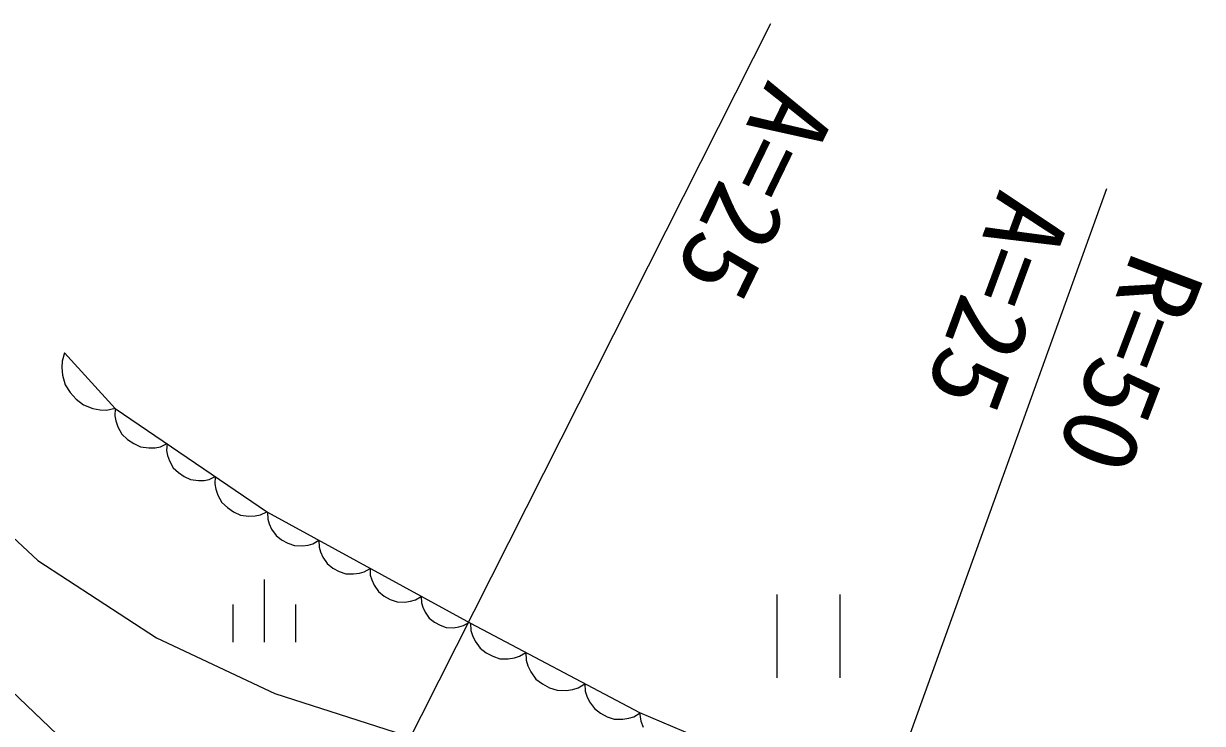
# Model space of a CAD drawing. Units: millimetres, scale not verified. Extents: x 40000 to 680000, y 20000 to 380000.
# Drawn here: x 168608 to 196857, y 279552 to 296331 of the extents above; entities that cross this region are included whole.
import ezdxf
from ezdxf.enums import TextEntityAlignment as Align

# ---------------------------------------------------------------- set-up
doc = ezdxf.new("R2010")
doc.units = ezdxf.units.MM
doc.header["$LTSCALE"] = 1000
doc.layers.add('M-BGD', color=7, linetype='Continuous', lineweight=25)
doc.layers.add('M-STR-HTXT', color=7, linetype='Continuous', lineweight=13)
doc.styles.add('ＭＳ ゴシック', font='')
doc.styles.get('ＭＳ ゴシック').set_extended_font_data('MS Gothic')

msp = doc.modelspace()

# ---------------------------------------------------------------- linework, layer by layer
at = {"layer": 'M-BGD'}
for p, q in [((169590, 288436), (169530, 288235)), ((169590, 288436), (170806, 287105)), ((169530, 288235), (169523, 288083)), ((169523, 288083), (169541, 287903)), ((169541, 287903), (169606, 287671)), ((169606, 287671), (169725, 287487)), ((169725, 287487), (169871, 287328)), ((169871, 287328), (170043, 287192)), ((170043, 287192), (170269, 287106)), ((170269, 287106), (170446, 287072)), ((170446, 287072), (170598, 287065)), ((170598, 287065), (170804, 287107)), ((170806, 287105), (170796, 286930)), ((170806, 287105), (174453, 284615)), ((170796, 286930), (170819, 286805)), ((170819, 286805), (170868, 286663)), ((170868, 286663), (170966, 286487)), ((170966, 286487), (171097, 286361)), ((171097, 286361), (171246, 286259)), ((171246, 286259), (171412, 286183)), ((171412, 286183), (171611, 286156)), ((171761, 286162), (171886, 286186)), ((171886, 286186), (172045, 286259)), ((172045, 286259), (172035, 286096)), ((171611, 286156), (171761, 286162)), ((172035, 286096), (172057, 285979)), ((172057, 285979), (172103, 285847)), ((172103, 285847), (172194, 285683)), ((172194, 285683), (172317, 285565)), ((172317, 285565), (172456, 285470)), ((172456, 285470), (172610, 285399)), ((172610, 285399), (172796, 285373)), ((172796, 285373), (172936, 285379)), ((172936, 285379), (173053, 285402)), ((173053, 285402), (173201, 285470)), ((173201, 285470), (173191, 285295)), ((173191, 285295), (173215, 285170)), ((173215, 285170), (173263, 285028)), ((167274, 285020), (168953, 283457)), ((173263, 285028), (173361, 284852)), ((173361, 284852), (173493, 284726)), ((173493, 284726), (173641, 284625)), ((173641, 284625), (173807, 284548)), ((173807, 284548), (174006, 284521)), ((174006, 284521), (174156, 284527)), ((174156, 284527), (174281, 284551)), ((174281, 284551), (174440, 284624)), ((174453, 284615), (179316, 281952)), ((174453, 284615), (174460, 284452)), ((174460, 284452), (174493, 284338)), ((174493, 284338), (174551, 284211)), ((174551, 284211), (174658, 284056)), ((174658, 284056), (174792, 283951)), ((174792, 283951), (174939, 283870)), ((175540, 283860), (175681, 283943)), ((175681, 283943), (175688, 283780)), ((174939, 283870), (175100, 283814)), ((175100, 283814), (175288, 283807)), ((175288, 283807), (175426, 283827)), ((175426, 283827), (175540, 283860)), ((175688, 283780), (175721, 283666)), ((175721, 283666), (175779, 283538)), ((168953, 283457), (171790, 281605)), ((175779, 283538), (175886, 283384)), ((175886, 283384), (176020, 283278)), ((176020, 283278), (176167, 283198)), ((176167, 283198), (176328, 283142)), ((176328, 283142), (176516, 283135)), ((176516, 283135), (176654, 283155)), ((176654, 283155), (176768, 283188)), ((176768, 283188), (176909, 283270)), ((176909, 283270), (176916, 283107)), ((176916, 283107), (176949, 282993)), ((174374, 282999), (174374, 281499)), ((176949, 282993), (177007, 282866)), ((177007, 282866), (177114, 282711)), ((177114, 282711), (177248, 282606)), ((177248, 282606), (177395, 282525)), ((177395, 282525), (177556, 282469)), ((177882, 282482), (177996, 282515)), ((177996, 282515), (178137, 282598)), ((178137, 282598), (178143, 282446)), ((186656, 282645), (186656, 280645)), ((188176, 280645), (188176, 282645)), ((173624, 282399), (173624, 281499)), ((175124, 282399), (175124, 281499)), ((177556, 282469), (177744, 282462)), ((177744, 282462), (177882, 282482)), ((178143, 282446), (178174, 282340)), ((178174, 282340), (178228, 282222)), ((178228, 282222), (178327, 282079)), ((178327, 282079), (178452, 281981)), ((178452, 281981), (178588, 281906)), ((179147, 281897), (179277, 281973)), ((179316, 281952), (183369, 279810)), ((179316, 281952), (179326, 281777)), ((178588, 281906), (178738, 281854)), ((178738, 281854), (178912, 281847)), ((178912, 281847), (179041, 281866)), ((179041, 281866), (179147, 281897)), ((179326, 281777), (179363, 281656)), ((179363, 281656), (179427, 281520)), ((171790, 281605), (174627, 280273)), ((179427, 281520), (179545, 281356)), ((179545, 281356), (179690, 281246)), ((179690, 281246), (179849, 281162)), ((179849, 281162), (180022, 281104)), ((180022, 281104), (180223, 281100)), ((180223, 281100), (180371, 281123)), ((180371, 281123), (180493, 281161)), ((180493, 281161), (180643, 281251)), ((180643, 281251), (180653, 281065)), ((180653, 281065), (180693, 280935)), ((180693, 280935), (180761, 280790)), ((180761, 280790), (180886, 280616)), ((180886, 280616), (181041, 280498)), ((168317, 280336), (169590, 279121)), ((174627, 280273), (179490, 278710)), ((181041, 280498), (181210, 280408)), ((181210, 280408), (181395, 280347)), ((181395, 280347), (181610, 280342)), ((181610, 280342), (181768, 280367)), ((181768, 280367), (181898, 280407)), ((181898, 280407), (182057, 280503)), ((182057, 280503), (182067, 280329)), ((182067, 280329), (182104, 280207)), ((182104, 280207), (182168, 280071)), ((182168, 280071), (182285, 279908)), ((182285, 279908), (182430, 279797)), ((182430, 279797), (182590, 279713)), ((182590, 279713), (182763, 279655)), ((182964, 279651), (183112, 279674)), ((183112, 279674), (183234, 279712)), ((183234, 279712), (183383, 279802)), ((183369, 279810), (186669, 278420)), ((183369, 279810), (183399, 279602)), ((182763, 279655), (182964, 279651)), ((183399, 279602), (183456, 279461))]:
    msp.add_line(p, q, dxfattribs=at)
at = {"layer": 'M-STR-HTXT'}
for p, q in [((173550, 270632), (186512, 296331)), ((184894, 265546), (194566, 292379))]:
    msp.add_line(p, q, dxfattribs=at)

# ---------------------------------------------------------------- texts
at = {"layer": 'M-STR-HTXT', "style": 'ＭＳ ゴシック', "width": 1.05}
for s, rotation, p in [('A=25', 244.1, (185971, 295273)), ('A=25', 249.7, (191498, 292595)), ('R=50', 249.2, (194694, 291127))]:
    msp.add_text(s, height=1833, rotation=rotation, dxfattribs=at).set_placement(p, align=Align.BOTTOM_LEFT)

doc.saveas('drawing.dxf')
